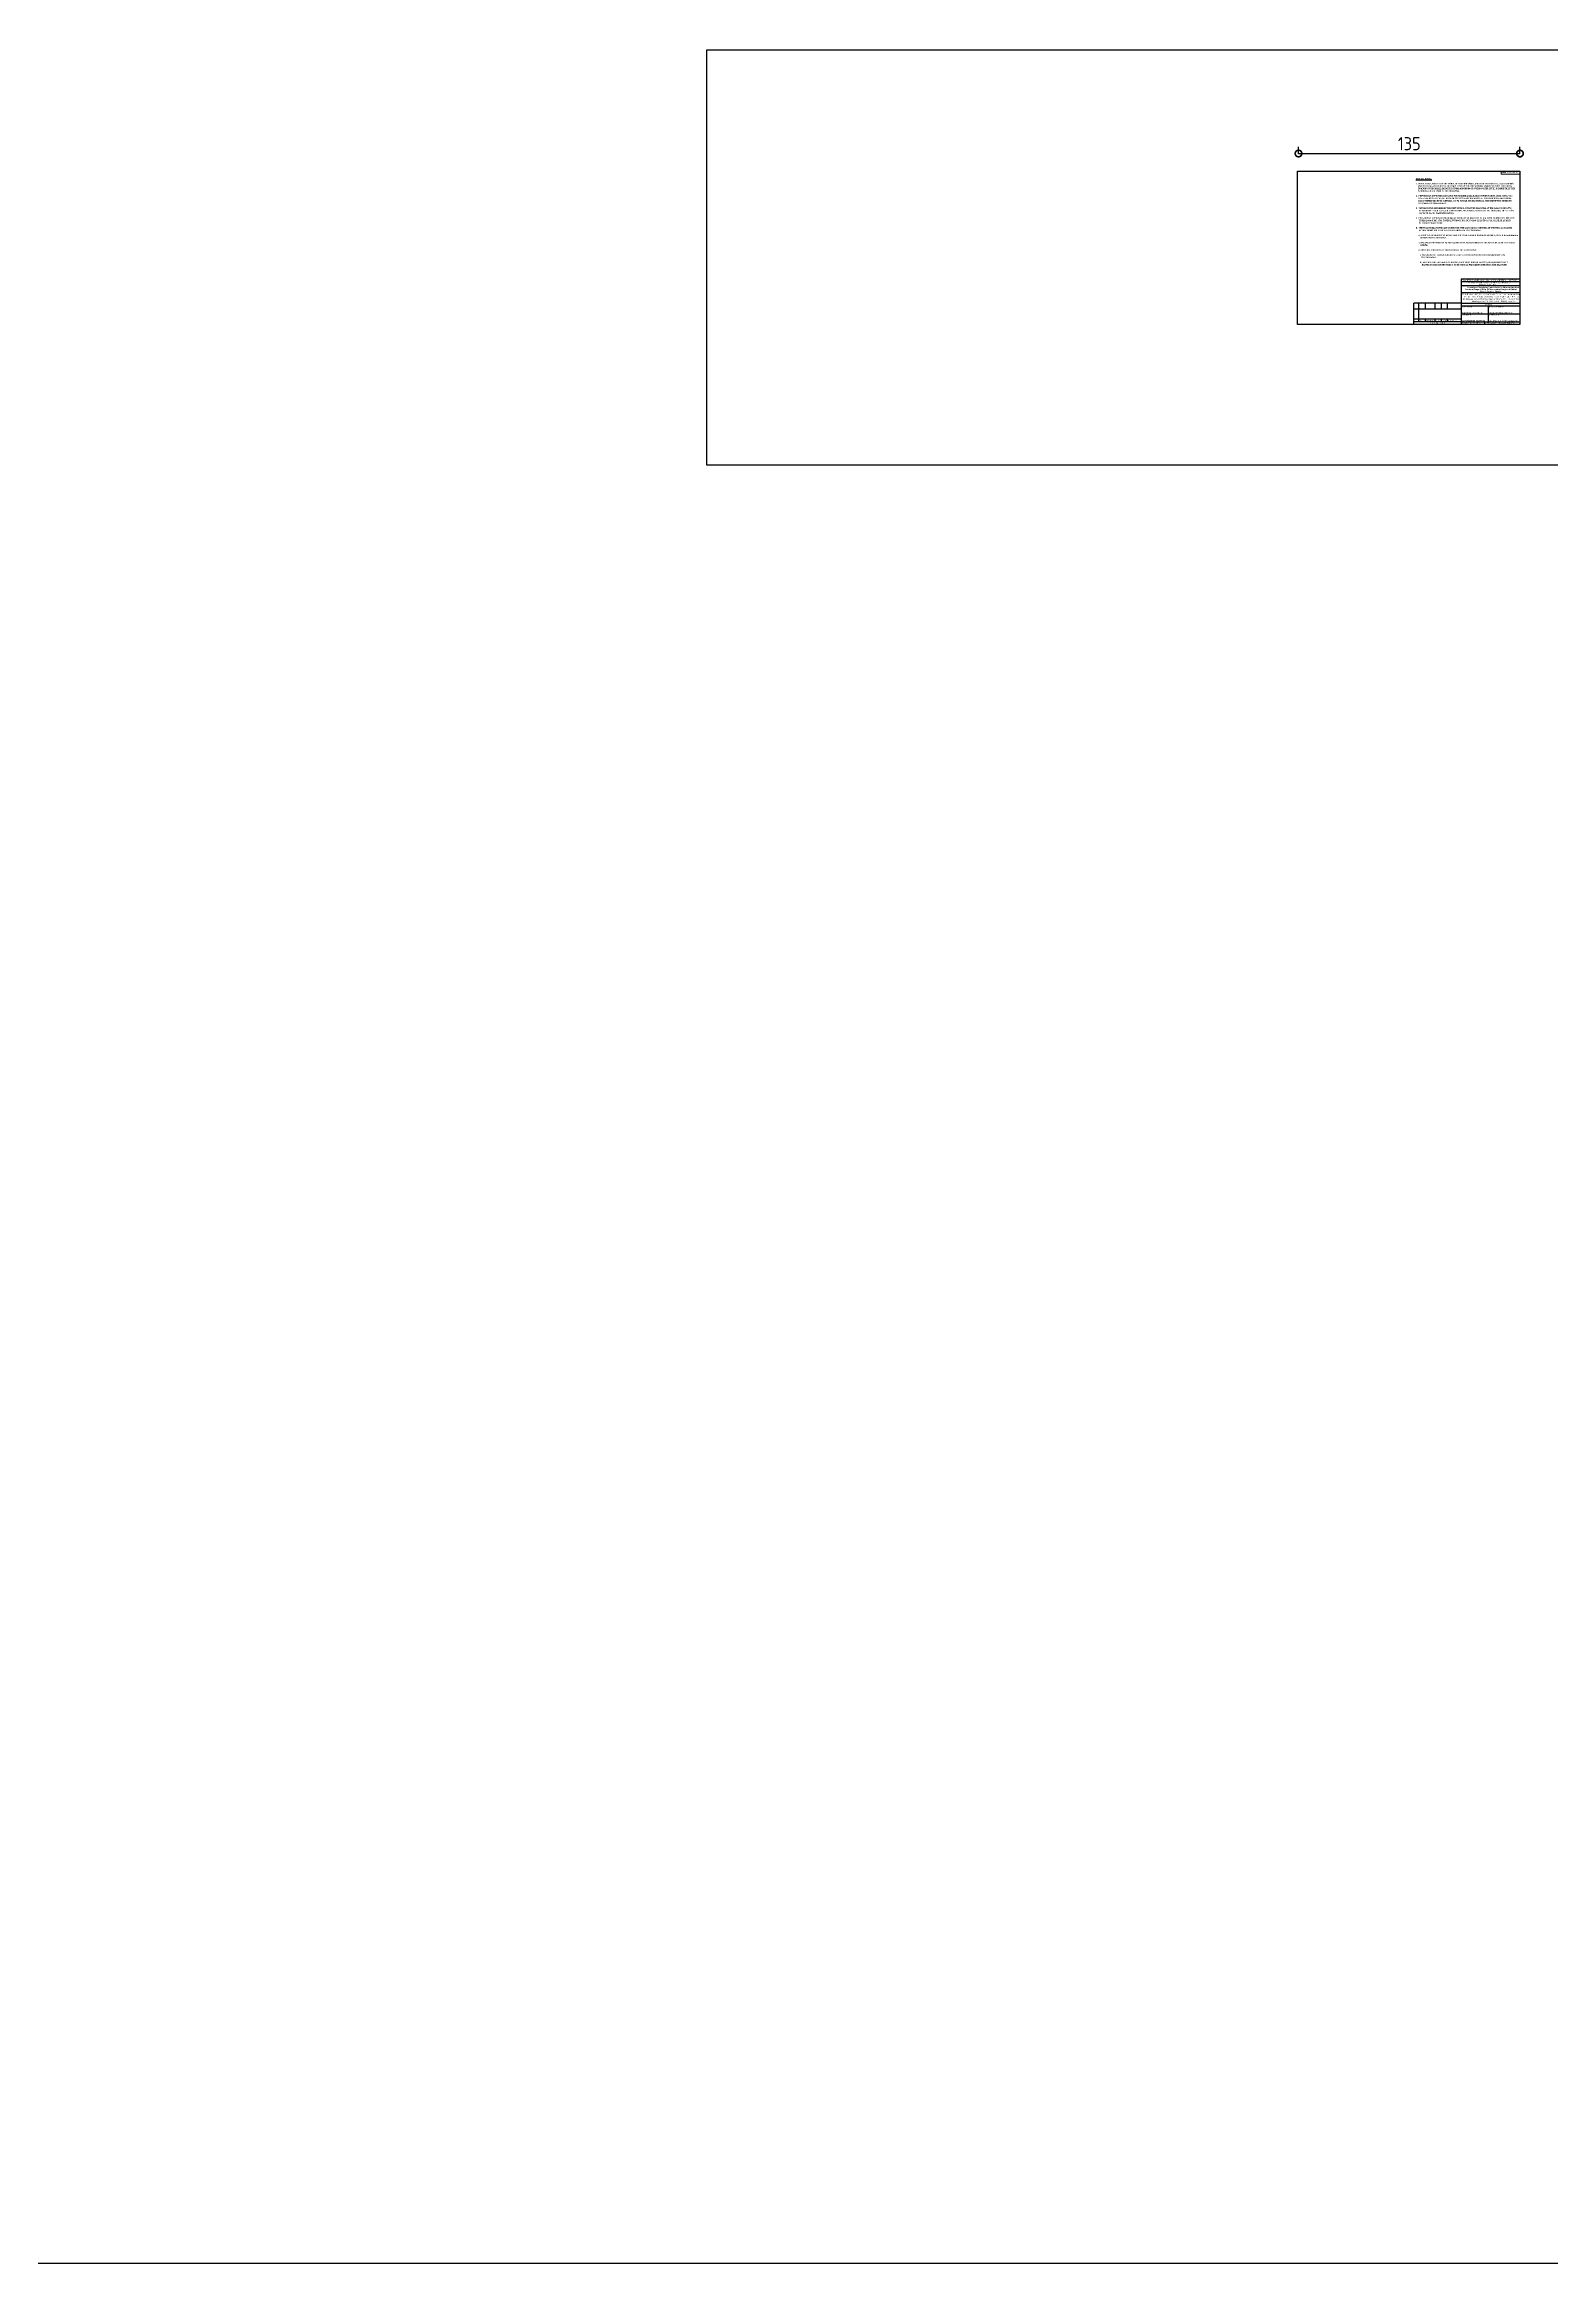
# Model space of a CAD drawing. Header units: metres. Extents: x -2434 to 11656, y -15288 to 8109.
# Drawn here: x 1413 to 2332, y -12889 to -11536 of the extents above; entities that cross this region are included whole.
import ezdxf
from ezdxf.enums import TextEntityAlignment as Align

# ---------------------------------------------------------------- set-up
doc = ezdxf.new("R2010")
doc.units = ezdxf.units.M
doc.layers.add('LINE', color=7, linetype='Continuous')
doc.styles.add('Arial-20', font='arial.ttf', dxfattribs={"height": 0.032})
doc.styles.add('dim', font='isocp.shx')
doc.styles.add('Kazi_T_H', font='timesbd.ttf')
doc.styles.get("Standard").update_dxf_attribs({"font": 'times.ttf'})
doc.dimstyles.new('STANDARD$0', dxfattribs={"dimscale": 0, "dimtxt": 8, "dimasz": 8, "dimexe": 4, "dimexo": 0, "dimgap": 2, "dimtad": 1, "dimdec": 0, "dimzin": 0, "dimdsep": 46, "dimtxsty": 'dim', "dimblk": 'DOTSMALL', "dimcen": 1, "dimclrd": 6, "dimclre": 6, "dimclrt": 256, "dimadec": 0, "dimazin": 0, "dimtfac": 1, "dimtdec": 0, "dimtix": 1, "dimtofl": 0, "dimtmove": 1, "dimatfit": 3, "dimldrblk": 'DOTSMALL', "dimfxl": 6, "dimtolj": 1, "dimtzin": 0, "dimarcsym": 0})

# ---------------------------------------------------------------- blocks, each defined once
blk = doc.blocks.new('_DOTSMALL')
at = {"color": 0, "linetype": 'ByBlock'}
blk.add_lwpolyline([(-0.0625, 0, 0.5, 0.5, 1), (0.0625, 0, 0.5, 0.5, 1)], format="xyseb", close=True, dxfattribs=at)
blk = doc.blocks.new('*D211')
at = {"color": 6, "lineweight": -2, "ltscale": 0.5}
for p, q in [((2177.5, -11602.5), (2177.5, -11598.3)), ((2177.5, -11602.3), (2312.5, -11602.3)), ((2312.5, -11602.5), (2312.5, -11598.3))]:
    blk.add_line(p, q, dxfattribs=at)
at = {"layer": 'Defpoints', "color": 0, "linetype": 'Continuous', "lineweight": -3, "ltscale": 0.5}
for p in [(2312.5, -11602.3), (2177.5, -11612), (2312.5, -11612.6)]:
    blk.add_point(p, dxfattribs=at)
at = {"color": 6, "linetype": 'Continuous', "lineweight": -2, "ltscale": 0.5, "xscale": 8, "yscale": 8, "zscale": 8, "rotation": 180}
blk.add_blockref('_DOTSMALL', (2177.5, -11602.3), dxfattribs=at)
at = {"color": 6, "linetype": 'Continuous', "lineweight": -2, "ltscale": 0.5, "xscale": 8, "yscale": 8, "zscale": 8}
blk.add_blockref('_DOTSMALL', (2312.5, -11602.3), dxfattribs=at)
at = {"linetype": 'Continuous', "lineweight": -3, "ltscale": 0.5, "insert": (2245, -11596.3), "char_height": 8, "attachment_point": 5, "style": 'dim'}
blk.add_mtext('\\A1;135', dxfattribs=at)

msp = doc.modelspace()

# ---------------------------------------------------------------- linework, layer by layer
at = {"color": 0, "linetype": 'Continuous', "lineweight": -3, "ltscale": 0.5}
for points in [[(-2434.474039, -10231.073783), (11656.281736, -10231.073783), (11656.281736, -12888.623076), (-2434.474039, -12888.623076)], [(1816.766285, -11539.184507), (4613.12762, -11539.184507), (4613.12762, -11792.229715), (1816.766285, -11792.229715)]]:
    msp.add_lwpolyline(points, close=True, dxfattribs=at)
at = {"layer": 'LINE', "color": 0, "linetype": 'ByBlock', "lineweight": -3, "ltscale": 0.5}
for p, q in [((2312.419812, -11678.824683), (2276.584459, -11678.824683)), ((2276.584459, -11678.824683), (2276.584459, -11706.481812)), ((2312.419812, -11680.467304), (2276.584459, -11680.467304)), ((2312.419812, -11682.873676), (2276.584459, -11682.873676)), ((2312.470469, -11687.167241), (2276.584459, -11687.167241)), ((2276.584459, -11693.616293), (2247.872952, -11693.616293)), ((2247.872952, -11706.481812), (2247.872952, -11693.616293)), ((2276.584459, -11697.28086), (2247.872952, -11697.28086)), ((2250.69185, -11693.616293), (2250.69185, -11704.823131)), ((2254.658933, -11693.616293), (2254.658933, -11697.28086)), ((2260.537367, -11693.616293), (2260.537367, -11697.28086)), ((2264.366943, -11693.616293), (2264.366943, -11697.28086)), ((2268.196519, -11693.616293), (2268.196519, -11697.28086)), ((2312.521126, -11693.638909), (2276.584459, -11693.638909)), ((2312.521126, -11695.265576), (2276.584459, -11695.265576)), ((2276.584459, -11700.087991), (2312.521126, -11700.087991)), ((2293.313494, -11704.910406), (2293.313494, -11695.265576)), ((2276.584459, -11703.229766), (2247.872952, -11703.229766)), ((2276.584459, -11704.823131), (2247.872952, -11704.823131)), ((2254.658933, -11703.229766), (2254.658933, -11704.823131)), ((2260.537367, -11703.229766), (2260.537367, -11704.823131)), ((2264.366943, -11703.229766), (2264.366943, -11704.823131)), ((2268.196519, -11703.229766), (2268.196519, -11704.823131)), ((2276.584459, -11704.910406), (2312.521126, -11704.910406)), ((2291.047754, -11706.481812), (2291.047754, -11704.910406))]:
    msp.add_line(p, q, dxfattribs=at)
msp.add_lwpolyline([(2176.803073, -11613.060213), (2312.470469, -11613.060213), (2312.470469, -11706.481812), (2176.803073, -11706.481812)], close=True, dxfattribs=at)
at = {"layer": 'LINE', "color": 7, "lineweight": 13, "ltscale": 0.5}
msp.add_lwpolyline([(2312.470469, -11613.060213), (2300.938187, -11613.060213), (2300.938187, -11614.834843), (2312.470469, -11614.834843)], close=True, dxfattribs=at)

# ---------------------------------------------------------------- texts
at = {"color": 1, "insert": (2249.047562, -11617.176445), "char_height": 0.9, "width": 63.83569, "attachment_point": 1, "style": 'Arial-20'}
msp.add_mtext('{\\fCambria|b1|i0|c0|p18;\\L\\C256;SPECIAL NOTES:\\P\\l\\P1.  FOR SUSTAINABILITY OF THE WORK IN THE PROPOSED LENGTH OF PROTECTION, ALL DUMPING \\P    AND PITCHING WORK SHALL BE COMPLETED IN THE DRY SEASON. UNDER NO CIRCUMSTANCES, \\P    DUMPING WORK SHALL BE DONE DURING MONSOON OR WHEN WATER LEVEL IS MORE THAN THE \\P    WORKING LWL SHOWN IN THE DRAWING.\\P\\P2.  PREVIOUSLY APPROVED DRAWING FOR MORRELGANG BAZAR & FERRY GHAT AREA (DWG. NO.:  \\P     DC-5-4140-01/16 TO  16/16 ; DATE:28-12-2017) WAS PREPARED  AS  PER PROPOSAL AND DESIGN  \\P     DATA SUBMITTED BY SE, KHULNA, O & M  CIRCLE, BWDB, KHULNA VIDE HIS OFFICE MEMO NO. \\P     1D-3/4556, DATE:05-06-2017.\\P\\P3.  THE DRAWING SUPERSEDES THE PREVIOUSLY APPROVED DRAWING AT KM 0.651 TO KM 0.770;\\P      AT KM 0.890 TO KM 0.921; KM 1.390 TO KM 1.446 & KM 1.741 TO KM 1.797 (DWG. NO.: DC - 5 - 4140  \\P      -01/16 TO  16/16 ; DATE:28-12-2017).\\P\\P4.  PREVIOUSLY APPROVED DRAWING AT KM 0.651 TO KM 0.770; AT KM 0.890 TO KM 0.921; KM 1.390    \\P      TO KM 1.446 & KM 1.741 TO KM 1.797(DWG. NO.: DC-5-4140-01/16 TO  16/16 ; DATE:28-12-2017)   \\P      IS  HEREBY MADE VOID.\\P\\P\\C1;5.  THE FOLLOWIMG NOTES ARE ADDED FOR THE SALVAGING & REUSING OF EXISTING C.C BLOCKS  \\P      AT DIFFERENT FOUR LOCATIONS AS SHOWN IN  THE DRAWING.\\P\\P     a) EXISTING  CC BLOCKS TO BE SALVAGED & TO BE REUSED (GOOD ONES ONLY) AS PER Rehabilitation\\P         SHOWN IN THE DRAWING.\\P\\P     b) SALVAGED NUMBER OF  CC BLOCKS MUST BE ASCERTAINED BY THE CONCERN EE OF THE FIELD \\P         OFFICE.\\P\\P     c) CRITERIA FOR USING CC BLOCKS SHALL BE AS FOLLOWS:\\P         \\P        i) SALVAGED  CC BLOCKS (GOOD ONES ONLY) TO BE REUSED AS PER DESIGN SHOWN IN \\P           THE DRAWING.\\P\\P        ii) AFTER USING  SALVAGED CC BLOCKS, REST REQUIRED QUANTITY (IF REQUIRED) OF CC\\P            BLOCKS TO BE CONSTRUCTED & TO BE USED AS PER DESIGN SHOWN IN THE DRAWING}.', dxfattribs=at)
at = {"layer": 'LINE', "color": 0, "linetype": 'ByBlock', "lineweight": -3, "ltscale": 0.5}
for s, height, p in [('BANGLADESH  WATER  DEVELOPMENT  BOARD', 0.94442394, (2294.218285, -11680.032019)), ('OFFICE OF THE SUPERINTENDING ENGINEER', 0.78771047, (2293.975139, -11681.437895)), ('DESIGN CIRCLE-8', 0.78771047, (2292.675761, -11682.682146)), ('R E V I S I O N S', 0.82934042, (2262.228705, -11706.067142))]:
    msp.add_text(s, height=height, dxfattribs=at).set_placement(p, align=Align.CENTER)
at = {"layer": 'LINE', "lineweight": 50, "ltscale": 0.5, "style": 'Kazi_T_H'}
for s, p in [('(NISHAT NYLA ZAMAN), AE', (2276.850786, -11699.81459)), ('(MD. MAHFUZUR RAHMAN), SE ', (2293.441706, -11699.81801)), ('(ABU SAYEED MD, MASUM), EE', (2276.865374, -11704.507853)), ('(MD. HARUN UR RASHEED), CE, Design ', (2293.644156, -11704.585278))]:
    msp.add_text(s, height=0.62150253, dxfattribs=at).set_placement(p)
at = {"layer": 'LINE', "color": 0, "linetype": 'ByBlock', "lineweight": -3, "ltscale": 0.5, "style": 'Kazi_T_H'}
for s, p in [('DESIGNED BY:', (2276.957448, -11696.075741)), ('CHECKED BY :', (2276.957448, -11700.898156)), ('APPROVED BY :', (2293.602838, -11700.898156)), ('RECOMMENDED BY:', (2293.602838, -11696.075741))]:
    msp.add_text(s, height=0.57868979, dxfattribs=at).set_placement(p)
at = {"layer": 'LINE', "lineweight": 50, "ltscale": 0.5}
msp.add_text('NOTES', height=0.9452526, dxfattribs=at).set_placement((2293.271723, -11694.901022), align=Align.CENTER)
at = {"layer": 'LINE', "color": 0, "linetype": 'ByBlock', "lineweight": -3, "ltscale": 0.5}
for s, height, p in [('DATE', 0.637346, (2251.010523, -11704.345122)), ('PREPARED', 0.637346, (2254.977606, -11704.345122)), ('CHD', 0.637346, (2261.334049, -11704.345122)), ('REM', 0.637346, (2265.163625, -11704.345122)), ('APPROVED', 0.637346, (2268.515192, -11704.345122)), ('DATE: 06-07-2020', 0.98212911, (2276.709317, -11706.190049)), ('DWG NO.: DC-5-5128-02/15', 0.98212911, (2291.554185, -11706.08896))]:
    msp.add_text(s, height=height, dxfattribs=at).set_placement(p)
at = {"layer": 'LINE', "color": 7, "lineweight": 13, "ltscale": 0.5, "insert": (2300.938187, -11613.349894), "char_height": 0.87777, "width": 12.06329023, "attachment_point": 1}
msp.add_mtext('{\\fTimes New Roman|b1|i0|c0|p18;Sheet No. 02 of 15}', dxfattribs=at)
at = {"layer": 'LINE', "color": 0, "linetype": 'ByBlock', "lineweight": -3, "ltscale": 0.5}
for s, insert, char_height, width, attachment_point in [('         Rehabilitation of Protective Work at Different Four Locations along   \\P        the Right Bank of Panguchi River; Total Length= 0.962 KM;  at \\P        Morrelgang Bazar Area; Upazila-Morrelgang, District-Bagerhat    \\P                  under Bagerhat O & M Division, BWDB, Bagerhat.', (2293.297131, -11687.665142), 0.86648152, 39.37797947, 2), ('                  {\\fTimes New Roman|b1|i0|c0|p18;\\C7;Protection of Morrelgang Upazila Sadar & Adjacent Area from \\P             Erosion of Panguchi River &Re-excavation/Dredging of Biskhali\\P                                             River in Bagerhat District.}', (2275.24444, -11683.472056), 0.756202052, 38.89424081, 1)]:
    msp.add_mtext(s, dxfattribs=dict(at, insert=insert, char_height=char_height, width=width, attachment_point=attachment_point))

# ---------------------------------------------------------------- dimensions: what is measured, and where the dimension line sits
at = {"color": 0, "linetype": 'Continuous', "lineweight": -3, "ltscale": 0.5}
dim = msp.add_linear_dim(base=(2312.472598, -11602.332614), p1=(2177.506163, -11611.998409), p2=(2312.472598, -11612.566986), dimstyle='STANDARD$0', override={"dimscale": 1, "dimfxl": 0.15, "dimfxlon": 1}, dxfattribs=at)
dim.commit()
dim.dimension.update_dxf_attribs({"geometry": '*D211', "text_midpoint": (2244.989381, -11596.332614)})

doc.saveas('drawing.dxf')
